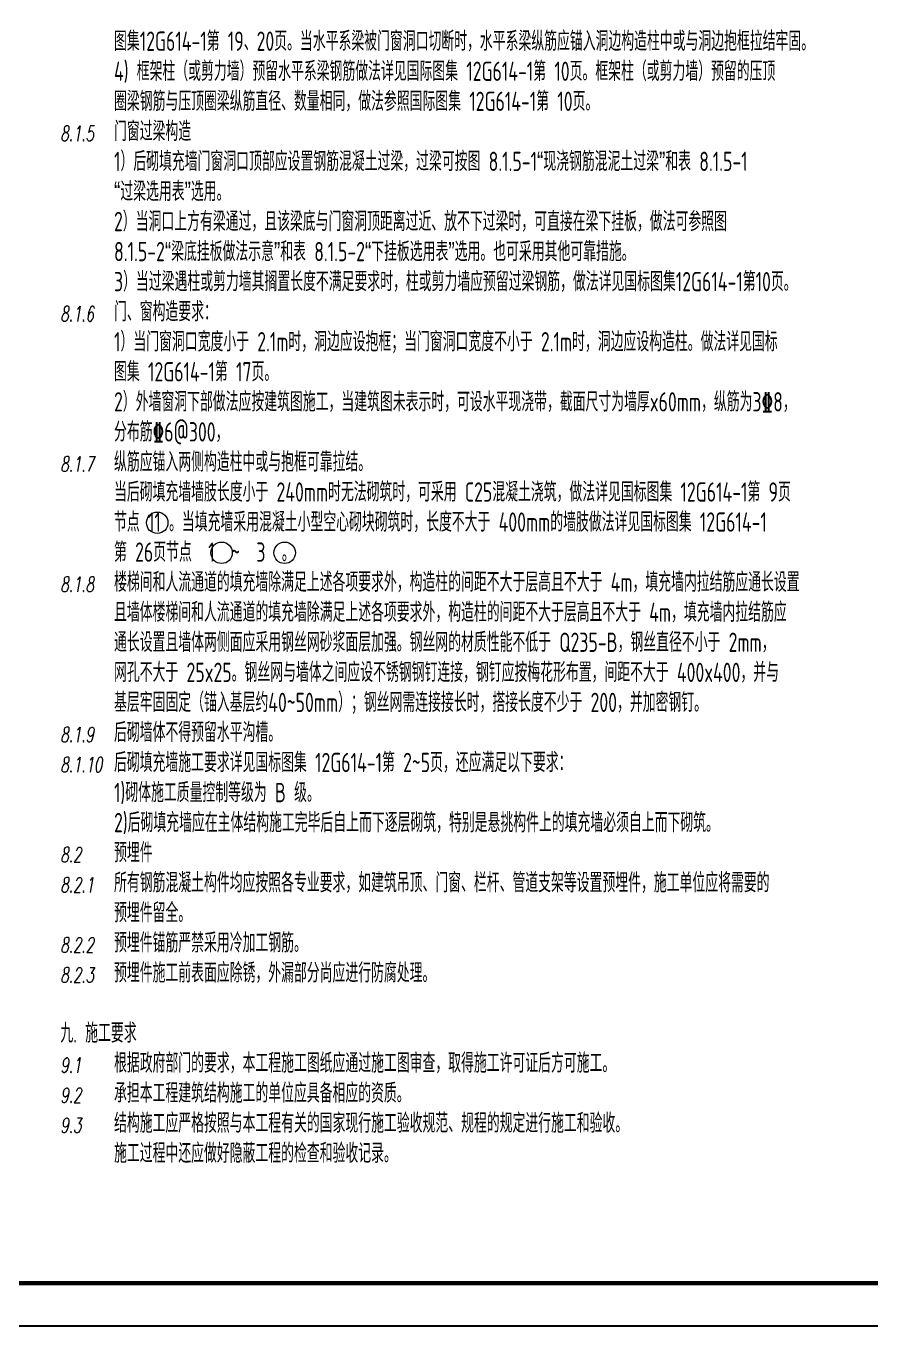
# Model space of a CAD drawing. Extents: x -14715 to 4269, y -24538 to -12228.
# Drawn here: x -14085.8 to -13889.1, y -24537.6 to -24234.8 of the extents above; entities that cross this region are included whole.
import ezdxf

# ---------------------------------------------------------------- set-up
doc = ezdxf.new("R2010")
doc.units = 0
doc.header["$LTSCALE"] = 2000
doc.header["$MEASUREMENT"] = 0
doc.layers.get('0').update_dxf_attribs({"linetype": 'CONTINUOUS'})
doc.layers.add('SM001', color=7, linetype='CONTINUOUS', lineweight=15)
doc.styles.add('SM001', font='tssdeng.shx', dxfattribs={"width": 0.7, "bigfont": 'tssdchn.shx'})
doc.styles.add('SM002', font='romand.shx')

msp = doc.modelspace()

# ---------------------------------------------------------------- linework, layer by layer
msp.add_line((-13663.843, -24537.563), (-14715.093, -24537.563))
at = {"color": 0, "const_width": 1}
msp.add_lwpolyline([(-13673.843, -24527.563), (-14690.093, -24527.563), (-14690.093, -23953.563), (-13673.843, -23953.563)], close=True, dxfattribs=at)
at = {"layer": 'SM001'}
for centre in [(-14055.285, -24350.476), (-14040.302, -24357.476), (-14025.63, -24357.476)]:
    msp.add_circle(centre, 2.5, dxfattribs=at)

# ---------------------------------------------------------------- texts
at = {"layer": 'SM001', "style": 'SM001', "width": 0.7}
for s, p in [('图集12G614-1第 19、20页。当水平系梁被门窗洞口切断时，水平系梁纵筋应锚入洞边构造柱中或与洞边抱框拉结牢固。', (-14065.343, -24240.563)), ('4) 框架柱（或剪力墙）预留水平系梁钢筋做法详见国际图集 12G614-1第 10页。框架柱（或剪力墙）预留的压顶', (-14065.343, -24247.563)), ('圈梁钢筋与压顶圈梁纵筋直径、数量相同，做法参照国际图集 12G614-1第 10页。', (-14065.343, -24254.563)), ('门窗过梁构造', (-14065.343, -24261.563)), ('1）后砌填充墙门窗洞口顶部应设置钢筋混凝土过梁，过梁可按图 8.1.5-1“现浇钢筋混泥土过梁”和表 8.1.5-1', (-14065.343, -24268.563)), ('“过梁选用表”选用。', (-14065.343, -24275.563)), ('2）当洞口上方有梁通过，且该梁底与门窗洞顶距离过近、放不下过梁时，可直接在梁下挂板，做法可参照图', (-14065.343, -24282.563)), ('8.1.5-2“梁底挂板做法示意”和表 8.1.5-2“下挂板选用表”选用。也可采用其他可靠措施。', (-14065.343, -24289.563)), ('3）当过梁遇柱或剪力墙其搁置长度不满足要求时，柱或剪力墙应预留过梁钢筋，做法详见国标图集12G614-1第10页。', (-14065.343, -24296.563)), ('门、窗构造要求：', (-14065.343, -24303.563)), ('1）当门窗洞口宽度小于 2.1m时，洞边应设抱框；当门窗洞口宽度不小于 2.1m时，洞边应设构造柱。做法详见国标', (-14065.343, -24310.563)), ('图集 12G614-1第 17页。', (-14065.343, -24317.563)), ('2）外墙窗洞下部做法应按建筑图施工，当建筑图未表示时，可设水平现浇带，截面尺寸为墙厚x60mm，纵筋为3%%1328，', (-14065.343, -24324.563)), ('分布筋%%1326@300，', (-14065.343, -24331.563)), ('纵筋应锚入两侧构造柱中或与抱框可靠拉结。', (-14065.343, -24338.563)), ('当后砌填充墙墙肢长度小于 240mm时无法砌筑时，可采用 C25混凝土浇筑，做法详见国标图集 12G614-1第 9页', (-14065.343, -24345.563)), ('节点 11 。当填充墙采用混凝土小型空心砌块砌筑时，长度不大于 400mm的墙肢做法详见国标图集 12G614-1', (-14065.343, -24352.563)), ('第 26页节点  1  ~  3  。', (-14065.343, -24359.563)), ('楼梯间和人流通道的填充墙除满足上述各项要求外，构造柱的间距不大于层高且不大于 4m，填充墙内拉结筋应通长设置', (-14065.343, -24366.563)), ('且墙体楼梯间和人流通道的填充墙除满足上述各项要求外，构造柱的间距不大于层高且不大于 4m，填充墙内拉结筋应', (-14065.343, -24373.563)), ('通长设置且墙体两侧面应采用钢丝网砂浆面层加强。钢丝网的材质性能不低于 Q235-B，钢丝直径不小于 2mm，', (-14065.343, -24380.563)), ('网孔不大于 25x25。钢丝网与墙体之间应设不锈钢钢钉连接，钢钉应按梅花形布置，间距不大于 400x400，并与', (-14065.343, -24387.563)), ('基层牢固固定（锚入基层约40~50mm）；钢丝网需连接接长时，搭接长度不少于 200，并加密钢钉。', (-14065.343, -24394.563)), ('后砌墙体不得预留水平沟槽。', (-14065.343, -24401.563)), ('后砌填充墙施工要求详见国标图集 12G614-1第 2~5页，还应满足以下要求：', (-14065.343, -24408.563)), ('1)砌体施工质量控制等级为 B 级。', (-14065.343, -24415.563)), ('2)后砌填充墙应在主体结构施工完毕后自上而下逐层砌筑，特别是悬挑构件上的填充墙必须自上而下砌筑。', (-14065.343, -24422.563)), ('预埋件', (-14065.343, -24429.563)), ('所有钢筋混凝土构件均应按照各专业要求，如建筑吊顶、门窗、栏杆、管道支架等设置预埋件，施工单位应将需要的', (-14065.343, -24436.563)), ('预埋件留全。', (-14065.343, -24443.563)), ('预埋件锚筋严禁采用冷加工钢筋。', (-14065.343, -24450.563)), ('预埋件施工前表面应除锈，外漏部分尚应进行防腐处理。', (-14065.343, -24457.563)), ('九. 施工要求', (-14077.843, -24471.563)), ('根据政府部门的要求，本工程施工图纸应通过施工图审查，取得施工许可证后方可施工。', (-14065.343, -24478.563)), ('承担本工程建筑结构施工的单位应具备相应的资质。', (-14065.343, -24485.563)), ('结构施工应严格按照与本工程有关的国家现行施工验收规范、规程的规定进行施工和验收。', (-14065.343, -24492.563)), ('施工过程中还应做好隐蔽工程的检查和验收记录。', (-14065.343, -24499.563))]:
    msp.add_text(s, height=4.5, dxfattribs=at).set_placement(p)
at = {"layer": 'SM001', "color": 96, "style": 'SM002', "oblique": 10, "width": 0.65}
for s, p in [('8.1.5', (-14077.843, -24261.563)), ('8.1.6', (-14077.843, -24303.563)), ('8.1.7', (-14077.843, -24338.563)), ('8.1.8', (-14077.843, -24366.563)), ('8.1.9', (-14077.843, -24401.563)), ('8.1.10', (-14077.843, -24408.563)), ('8.2', (-14077.843, -24429.563)), ('8.2.1', (-14077.843, -24436.563)), ('8.2.2', (-14077.843, -24450.563)), ('8.2.3', (-14077.843, -24457.563)), ('9.1', (-14077.843, -24478.563)), ('9.2', (-14077.843, -24485.563)), ('9.3', (-14077.843, -24492.563))]:
    msp.add_text(s, height=3.5, dxfattribs=at).set_placement(p)

doc.saveas('drawing.dxf')
